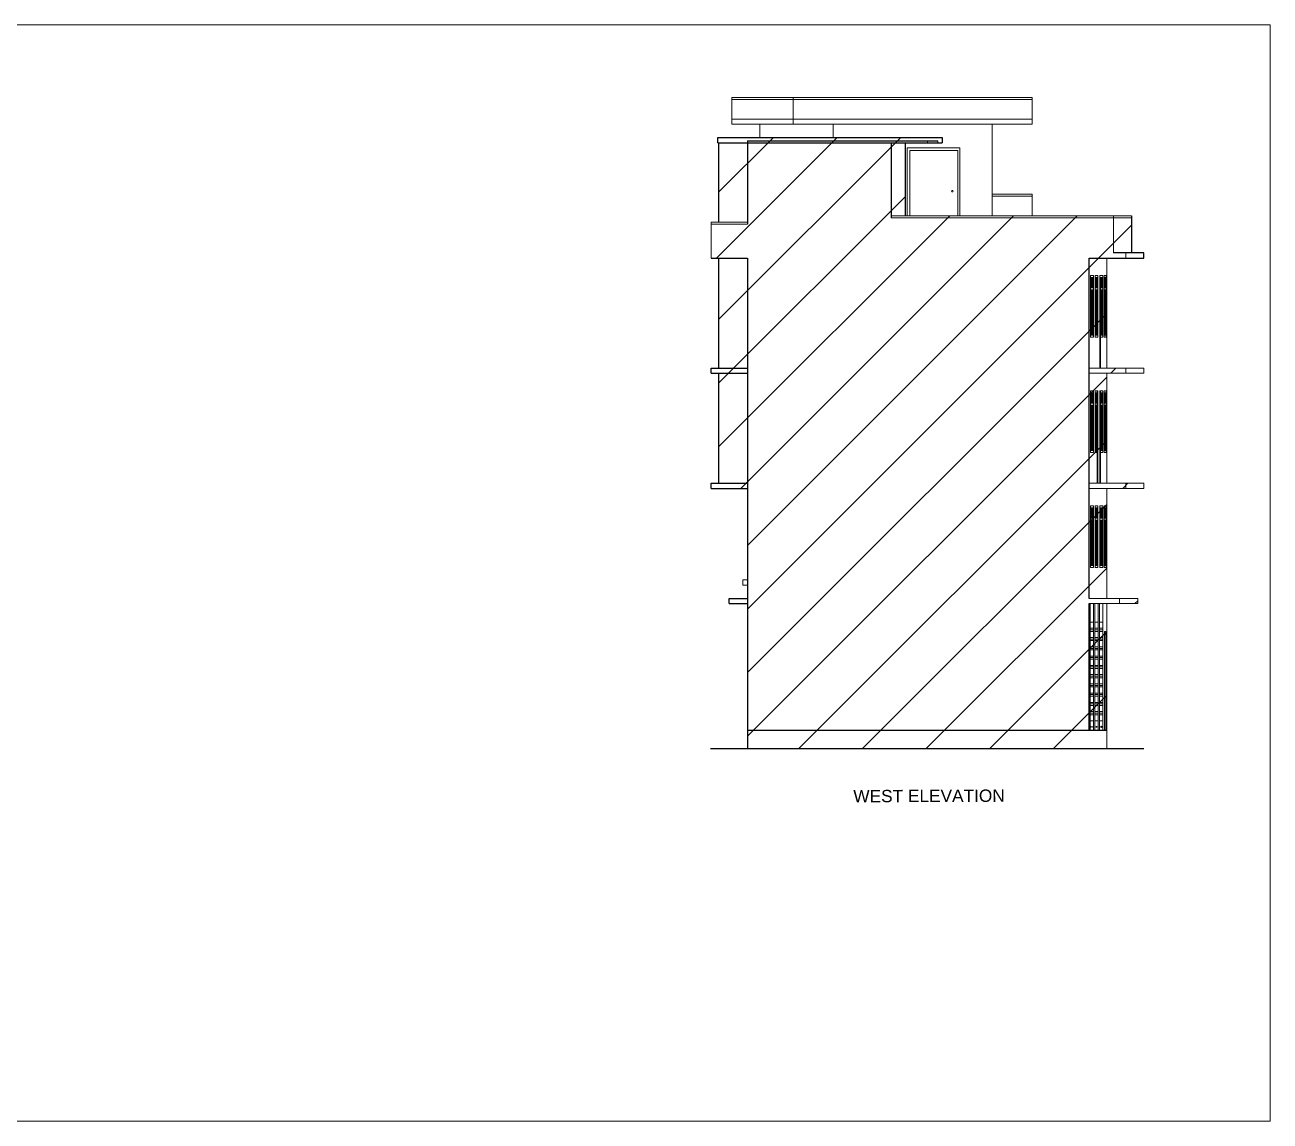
# Model space of a CAD drawing. Header units: inches. Extents: x 4069 to 291496, y -47643 to 12535.
# Drawn here: x 136233 to 137443, y -24547 to -23482 of the extents above; entities that cross this region are included whole.
import ezdxf

# ---------------------------------------------------------------- set-up
doc = ezdxf.new("R2010")
doc.units = ezdxf.units.IN
doc.header["$LTSCALE"] = 5
doc.header["$MEASUREMENT"] = 0
for name, color, linetype, lineweight in [('A-WALL', 7, 'Continuous', 9), ('DOOR', 62, 'Continuous', 0), ('Railing', 43, 'Continuous', 18), ('win', 5, 'Continuous', 18)]:
    doc.layers.add(name, color=color, linetype=linetype, lineweight=lineweight)
doc.layers.add('column', color=4, linetype='Continuous')
doc.layers.add('WALL', color=7, linetype='Continuous')
doc.styles.add('DIMTEXT', font='arial.ttf', dxfattribs={"height": 8})

msp = doc.modelspace()

# ---------------------------------------------------------------- hatches: boundary and pattern name
at = {"layer": 'WALL', "linetype": 'ByBlock', "ltscale": 5, "true_color": 0xf8991e}
h = msp.add_hatch(dxfattribs=at)
h.set_pattern_fill('ANSI31', color=30, scale=350)
h.set_pattern_definition([(45, (128845.546, -20012.41), (-30.93592, 30.93592), [])])
h.paths.add_polyline_path([(136935.2316, -24185.376), (136935.2316, -24044.376), (136917.54461, -24044.376), (136917.54461, -24039.376), (136935.2316, -24039.376), (136935.2316, -23932.376), (136899.85762, -23932.376), (136899.85762, -23927.376), (136935.2316, -23927.376), (136907.54342, -23927.376), (136907.54342, -23820.376), (136899.85762, -23820.376), (136899.85762, -23815.376), (136907.54342, -23815.376), (136907.54342, -23708.376), (136899.85762, -23708.376), (136899.85762, -23673.376), (136907.54342, -23673.376), (136907.54342, -23596.376), (136906.51641, -23596.376), (136906.51641, -23591.376), (137088.50415, -23591.376), (137124.49472, -23591.376), (137124.49472, -23596.376), (137088.50415, -23596.376), (137088.50415, -23667.376), (137308.44655, -23667.376), (137308.44655, -23703.376), (137320.44341, -23703.376), (137320.44341, -23708.376), (137284.45283, -23708.376), (137284.45283, -23815.376), (137320.44341, -23815.376), (137320.44341, -23820.376), (137284.45283, -23820.376), (137284.45283, -23927.376), (137320.44341, -23927.376), (137320.44341, -23932.376), (137284.45283, -23932.376), (137284.45283, -24039.376), (137314.44498, -24039.376), (137314.44498, -24044.376), (137284.45283, -24044.376), (137284.45283, -24185.376)])

# ---------------------------------------------------------------- linework, layer by layer
at = {"layer": 'A-WALL', "ltscale": 5}
for p, q in [((136920.15586, -23578.376), (136920.15586, -23552.376)), ((136979.57871, -23552.376), (136979.57871, -23578.376)), ((137211.86104, -23552.376), (137211.86104, -23578.376)), ((136920.15586, -23573.376), (137211.86104, -23573.376)), ((137211.86104, -23578.376), (136920.15586, -23578.376)), ((136947.19531, -23591.376), (136947.19531, -23578.376)), ((137018.57871, -23591.376), (137018.57871, -23578.376)), ((137172.86104, -23667.376), (137172.86104, -23578.376)), ((137110.13628, -23596.376), (137110.13628, -23594.376)), ((137120.207, -23594.376), (137120.207, -23596.376)), ((137211.86104, -23646.376), (137211.86104, -23667.376)), ((136899.85762, -23673.376), (136899.85762, -23703.376)), ((137290.93662, -23703.376), (137290.93662, -23667.376)), ((136899.85762, -23708.376), (136899.85762, -23703.376)), ((137284.45283, -23815.376), (137284.45283, -23708.376)), ((137302.72795, -23708.376), (137302.72795, -23703.376)), ((137267.35397, -23815.376), (137320.44341, -23815.376)), ((137320.44341, -23820.376), (137267.35397, -23820.376)), ((137284.45283, -23927.376), (137284.45283, -23820.376)), ((137302.72795, -23820.376), (137302.72795, -23815.376)), ((137320.44341, -23815.376), (137320.44341, -23820.376)), ((137320.44341, -23927.376), (137267.35397, -23927.376)), ((137267.35397, -23932.376), (137320.44341, -23932.376)), ((137284.45283, -24039.376), (137284.45283, -23932.376)), ((137302.72795, -23932.376), (137302.72795, -23927.376)), ((137320.44341, -23932.376), (137320.44341, -23927.376)), ((136930.83458, -24026.376), (136930.83458, -24021.376)), ((136930.83458, -24021.376), (136935.2316, -24021.376)), ((136935.2316, -24026.376), (136930.83458, -24026.376)), ((137314.44498, -24039.376), (137267.35397, -24039.376)), ((137296.83228, -24039.376), (137296.83228, -24044.376)), ((137314.44498, -24044.376), (137314.44498, -24039.376)), ((137267.35397, -24044.376), (137314.44498, -24044.376)), ((137284.45283, -24185.376), (137284.45283, -24044.376))]:
    msp.add_line(p, q, dxfattribs=at)
at = {"layer": 'A-WALL', "color": 1, "ltscale": 5}
for p, q in [((137268.24916, -24062.376), (137268.24916, -24044.376)), ((137271.5019, -24062.376), (137271.5019, -24044.376)), ((137272.78498, -24062.376), (137272.78498, -24044.376)), ((137275.97804, -24062.376), (137275.97804, -24044.376)), ((137277.32081, -24062.376), (137277.32081, -24044.376)), ((137280.57355, -24062.376), (137280.57355, -24044.376)), ((137268.24916, -24062.376), (137271.5019, -24062.376)), ((137268.33872, -24062.376), (137268.33872, -24167.376)), ((137271.41234, -24062.376), (137271.41234, -24167.376)), ((137272.78498, -24062.376), (137275.97804, -24062.376)), ((137272.87454, -24062.376), (137272.87454, -24167.376)), ((137275.88848, -24062.376), (137275.88848, -24167.376)), ((137277.32081, -24062.376), (137280.57355, -24062.376)), ((137277.41037, -24062.376), (137277.41037, -24167.376)), ((137280.48399, -24062.376), (137280.48399, -24167.376)), ((137268.33872, -24068.376), (137271.41234, -24068.376)), ((137268.33872, -24069.876), (137271.41234, -24069.876)), ((137268.33872, -24071.376), (137271.41234, -24071.376)), ((137268.33872, -24077.376), (137271.41234, -24077.376)), ((137272.87454, -24068.376), (137275.88848, -24068.376)), ((137272.87454, -24069.876), (137275.88848, -24069.876)), ((137272.87454, -24071.376), (137275.88848, -24071.376)), ((137272.87454, -24077.376), (137275.88848, -24077.376)), ((137277.41037, -24068.376), (137280.48399, -24068.376)), ((137277.41037, -24069.876), (137280.48399, -24069.876)), ((137277.41037, -24071.376), (137280.48399, -24071.376)), ((137277.41037, -24077.376), (137280.48399, -24077.376)), ((137268.33872, -24078.876), (137271.41234, -24078.876)), ((137268.33872, -24080.376), (137271.41234, -24080.376)), ((137268.33872, -24086.376), (137271.41234, -24086.376)), ((137268.33872, -24087.876), (137271.41234, -24087.876)), ((137268.33872, -24089.376), (137271.41234, -24089.376)), ((137272.87454, -24078.876), (137275.88848, -24078.876)), ((137272.87454, -24080.376), (137275.88848, -24080.376)), ((137272.87454, -24086.376), (137275.88848, -24086.376)), ((137272.87454, -24087.876), (137275.88848, -24087.876)), ((137272.87454, -24089.376), (137275.88848, -24089.376)), ((137277.41037, -24078.876), (137280.48399, -24078.876)), ((137277.41037, -24080.376), (137280.48399, -24080.376)), ((137277.41037, -24086.376), (137280.48399, -24086.376)), ((137277.41037, -24087.876), (137280.48399, -24087.876)), ((137277.41037, -24089.376), (137280.48399, -24089.376)), ((137268.33872, -24095.376), (137271.41234, -24095.376)), ((137268.33872, -24096.876), (137271.41234, -24096.876)), ((137268.33872, -24098.376), (137271.41234, -24098.376)), ((137272.87454, -24095.376), (137275.88848, -24095.376)), ((137272.87454, -24096.876), (137275.88848, -24096.876)), ((137272.87454, -24098.376), (137275.88848, -24098.376)), ((137277.41037, -24095.376), (137280.48399, -24095.376)), ((137277.41037, -24096.876), (137280.48399, -24096.876)), ((137277.41037, -24098.376), (137280.48399, -24098.376)), ((137268.33872, -24104.376), (137271.41234, -24104.376)), ((137268.33872, -24105.876), (137271.41234, -24105.876)), ((137268.33872, -24107.376), (137271.41234, -24107.376)), ((137268.33872, -24113.376), (137271.41234, -24113.376)), ((137272.87454, -24104.376), (137275.88848, -24104.376)), ((137272.87454, -24105.876), (137275.88848, -24105.876)), ((137272.87454, -24107.376), (137275.88848, -24107.376)), ((137272.87454, -24113.376), (137275.88848, -24113.376)), ((137277.41037, -24104.376), (137280.48399, -24104.376)), ((137277.41037, -24105.876), (137280.48399, -24105.876)), ((137277.41037, -24107.376), (137280.48399, -24107.376)), ((137277.41037, -24113.376), (137280.48399, -24113.376)), ((137268.33872, -24114.876), (137271.41234, -24114.876)), ((137268.33872, -24116.376), (137271.41234, -24116.376)), ((137268.33872, -24122.376), (137271.41234, -24122.376)), ((137268.33872, -24123.876), (137271.41234, -24123.876)), ((137268.33872, -24125.376), (137271.41234, -24125.376)), ((137272.87454, -24114.876), (137275.88848, -24114.876)), ((137272.87454, -24116.376), (137275.88848, -24116.376)), ((137272.87454, -24122.376), (137275.88848, -24122.376)), ((137272.87454, -24123.876), (137275.88848, -24123.876)), ((137272.87454, -24125.376), (137275.88848, -24125.376)), ((137277.41037, -24114.876), (137280.48399, -24114.876)), ((137277.41037, -24116.376), (137280.48399, -24116.376)), ((137277.41037, -24122.376), (137280.48399, -24122.376)), ((137277.41037, -24123.876), (137280.48399, -24123.876)), ((137277.41037, -24125.376), (137280.48399, -24125.376)), ((137268.33872, -24131.376), (137271.41234, -24131.376)), ((137268.33872, -24132.876), (137271.41234, -24132.876)), ((137268.33872, -24134.376), (137271.41234, -24134.376)), ((137272.87454, -24131.376), (137275.88848, -24131.376)), ((137272.87454, -24132.876), (137275.88848, -24132.876)), ((137272.87454, -24134.376), (137275.88848, -24134.376)), ((137277.41037, -24131.376), (137280.48399, -24131.376)), ((137277.41037, -24132.876), (137280.48399, -24132.876)), ((137277.41037, -24134.376), (137280.48399, -24134.376)), ((137268.33872, -24140.376), (137271.41234, -24140.376)), ((137268.33872, -24141.876), (137271.41234, -24141.876)), ((137268.33872, -24143.376), (137271.41234, -24143.376)), ((137268.33872, -24149.376), (137271.41234, -24149.376)), ((137272.87454, -24140.376), (137275.88848, -24140.376)), ((137272.87454, -24141.876), (137275.88848, -24141.876)), ((137272.87454, -24143.376), (137275.88848, -24143.376)), ((137272.87454, -24149.376), (137275.88848, -24149.376)), ((137277.41037, -24140.376), (137280.48399, -24140.376)), ((137277.41037, -24141.876), (137280.48399, -24141.876)), ((137277.41037, -24143.376), (137280.48399, -24143.376)), ((137277.41037, -24149.376), (137280.48399, -24149.376)), ((137268.33872, -24150.876), (137271.41234, -24150.876)), ((137268.33872, -24152.376), (137271.41234, -24152.376)), ((137268.33872, -24158.376), (137271.41234, -24158.376)), ((137272.87454, -24150.876), (137275.88848, -24150.876)), ((137272.87454, -24152.376), (137275.88848, -24152.376)), ((137272.87454, -24158.376), (137275.88848, -24158.376)), ((137277.41037, -24150.876), (137280.48399, -24150.876)), ((137277.41037, -24152.376), (137280.48399, -24152.376)), ((137277.41037, -24158.376), (137280.48399, -24158.376))]:
    msp.add_line(p, q, dxfattribs=at)
at = {"layer": 'A-WALL', "ltscale": 5}
msp.add_lwpolyline([(131627.1187, -23481.74619), (137443.05024, -23481.74619), (137443.05024, -24547.45177), (131627.1187, -24547.45177)], close=True, dxfattribs=at)
at = {"layer": 'A-WALL', "color": 1, "ltscale": 5}
for points in [[(137268.39602, -24163.45142), (137268.61953, -24163.45142), (137268.61953, -24164.78349), (137268.39602, -24164.78349)], [(137269.76445, -24163.45142), (137269.98797, -24163.45142), (137269.98797, -24164.78349), (137269.76445, -24164.78349)], [(137271.35504, -24163.45142), (137271.13152, -24163.45142), (137271.13152, -24164.78349), (137271.35504, -24164.78349)], [(137272.93184, -24163.45142), (137273.15536, -24163.45142), (137273.15536, -24164.78349), (137272.93184, -24164.78349)], [(137274.26975, -24163.45142), (137274.49327, -24163.45142), (137274.49327, -24164.78349), (137274.26975, -24164.78349)], [(137275.83118, -24163.45142), (137275.60767, -24163.45142), (137275.60767, -24164.78349), (137275.83118, -24164.78349)], [(137277.46767, -24163.45142), (137277.69118, -24163.45142), (137277.69118, -24164.78349), (137277.46767, -24164.78349)], [(137278.86526, -24163.45142), (137279.08878, -24163.45142), (137279.08878, -24164.78349), (137278.86526, -24164.78349)], [(137280.42669, -24163.45142), (137280.20317, -24163.45142), (137280.20317, -24164.78349), (137280.42669, -24164.78349)]]:
    msp.add_lwpolyline(points, close=True, dxfattribs=at)
at = {"layer": 'A-WALL', "ltscale": 5}
msp.add_circle((137134.34075, -23643.376), 0.7664, dxfattribs=at)
at = {"layer": 'DOOR', "lineweight": 13}
for p, q in [((137090.49027, -23601.376), (137090.49027, -23667.376)), ((137090.49027, -23601.376), (137141.49027, -23601.376)), ((137090.49027, -23667.376), (137090.49027, -23602.376)), ((137092.99027, -23603.876), (137092.99027, -23667.376)), ((137092.99027, -23603.876), (137139.49027, -23603.876)), ((137139.49027, -23667.376), (137139.49027, -23603.876)), ((137141.49027, -23667.376), (137141.49027, -23601.376))]:
    msp.add_line(p, q, dxfattribs=at)
at = {"layer": 'DOOR'}
msp.add_lwpolyline([(137282.09544, -24074.376), (137282.09622, -24167.376), (137282.00666, -24167.376), (137282.00588, -24071.376), (137283.55761, -24071.376), (137283.55839, -24167.376), (137283.46883, -24167.376), (137283.46804, -24074.376)], close=True, dxfattribs=at)
at = {"layer": 'Railing', "color": 30}
for p, q in [((136920.15586, -23552.376), (137211.86104, -23552.376)), ((136920.15586, -23554.376), (137211.86104, -23554.376)), ((137172.86104, -23646.376), (137211.86104, -23646.376)), ((137172.86104, -23648.376), (137211.86104, -23648.376)), ((136899.85762, -23673.376), (136935.2316, -23673.376)), ((136899.85762, -23675.376), (136935.2316, -23675.376)), ((137074.7623, -23667.376), (137308.44655, -23667.376)), ((137074.7623, -23669.376), (137308.44655, -23669.376))]:
    msp.add_line(p, q, dxfattribs=at)
at = {"layer": 'WALL', "color": 2, "linetype": 'ByBlock', "ltscale": 5}
for p, q in [((136906.51641, -23591.376), (137124.49472, -23591.376)), ((136906.51641, -23596.376), (136906.51641, -23591.376)), ((137124.49472, -23591.376), (137124.49472, -23596.376)), ((136906.51641, -23596.376), (137124.49472, -23596.376)), ((136907.54342, -23673.376), (136907.54342, -23596.376)), ((136935.2316, -23594.376), (136935.2316, -23675.376)), ((136935.2316, -23594.376), (137120.207, -23594.376)), ((136935.2316, -23596.376), (136935.2316, -23675.376)), ((137074.7623, -23596.376), (137074.7623, -23669.376)), ((137074.7623, -23596.376), (137074.7623, -23669.376)), ((137088.50415, -23596.376), (137088.50415, -23667.376)), ((137308.44655, -23667.376), (137308.44655, -23703.376)), ((136899.85762, -23708.376), (136935.2316, -23708.376)), ((136907.54342, -23815.376), (136907.54342, -23708.376)), ((136935.2316, -23708.376), (136935.2316, -23932.376)), ((137267.35397, -23708.376), (137320.44341, -23708.376)), ((137267.35397, -24039.376), (137267.35397, -23708.376)), ((137302.72795, -23703.376), (137290.93662, -23703.376)), ((137320.44341, -23703.376), (137302.72795, -23703.376)), ((137320.44341, -23708.376), (137320.44341, -23703.376)), ((136899.85762, -23815.376), (136935.2316, -23815.376)), ((136899.85762, -23820.376), (136899.85762, -23815.376)), ((136899.85762, -23820.376), (136935.2316, -23820.376)), ((136907.54342, -23927.376), (136907.54342, -23820.376)), ((136899.85762, -23927.376), (136935.2316, -23927.376)), ((136899.85762, -23932.376), (136899.85762, -23927.376)), ((136899.85762, -23932.376), (136935.2316, -23932.376)), ((136935.2316, -23932.376), (136935.2316, -24185.376)), ((136917.54461, -24039.376), (136935.2316, -24039.376)), ((136917.54461, -24044.376), (136917.54461, -24039.376)), ((136917.54461, -24044.376), (136935.2316, -24044.376)), ((137267.35397, -24167.376), (137267.35397, -24044.376)), ((136935.2316, -24167.376), (137284.45283, -24167.376)), ((136899.2316, -24185.376), (137320.45283, -24185.376))]:
    msp.add_line(p, q, dxfattribs=at)
at = {"layer": 'win'}
for p, q in [((137268.44316, -23725.376), (137271.30789, -23725.376)), ((137268.44316, -23785.376), (137268.44316, -23725.376)), ((137271.30789, -23785.376), (137271.30789, -23725.376)), ((137272.94915, -23725.376), (137275.81388, -23725.376)), ((137272.94915, -23785.376), (137272.94915, -23725.376)), ((137275.81388, -23785.376), (137275.81388, -23725.376)), ((137277.51481, -23725.376), (137280.37954, -23725.376)), ((137277.51481, -23815.376), (137277.51481, -23725.376)), ((137280.37954, -23785.37521), (137280.37954, -23725.376)), ((137281.70678, -23725.376), (137283.85602, -23725.376)), ((137281.70678, -23785.37657), (137281.70678, -23725.376)), ((137283.85602, -23785.37657), (137283.85602, -23725.376)), ((137268.50287, -23727.376), (137269.38855, -23727.376)), ((137268.50287, -23737.376), (137268.50287, -23727.376)), ((137268.50287, -23737.376), (137269.38855, -23737.376)), ((137269.38855, -23727.376), (137269.38855, -23737.376)), ((137269.44826, -23727.376), (137270.3028, -23727.376)), ((137269.44826, -23727.376), (137269.44826, -23737.376)), ((137269.44826, -23737.376), (137270.3028, -23737.376)), ((137270.3028, -23727.376), (137270.3028, -23737.376)), ((137270.36251, -23727.376), (137271.24819, -23727.376)), ((137270.36251, -23727.376), (137270.36251, -23737.376)), ((137270.36251, -23737.376), (137271.24819, -23737.376)), ((137271.24819, -23737.376), (137271.24819, -23727.376)), ((137273.00886, -23727.376), (137273.89453, -23727.376)), ((137273.00886, -23737.376), (137273.00886, -23727.376)), ((137273.00886, -23737.376), (137273.89453, -23737.376)), ((137273.89453, -23727.376), (137273.89453, -23737.376)), ((137273.95424, -23727.376), (137274.80879, -23727.376)), ((137273.95424, -23727.376), (137273.95424, -23737.376)), ((137273.95424, -23737.376), (137274.80879, -23737.376)), ((137274.80879, -23727.376), (137274.80879, -23737.376)), ((137274.86849, -23727.376), (137275.75417, -23727.376)), ((137274.86849, -23727.376), (137274.86849, -23737.376)), ((137274.86849, -23737.376), (137275.75417, -23737.376)), ((137275.75417, -23737.376), (137275.75417, -23727.376)), ((137277.57449, -23727.37598), (137278.35036, -23727.37598)), ((137277.57449, -23737.37584), (137277.57449, -23727.37598)), ((137278.35036, -23737.37584), (137277.57449, -23737.37584)), ((137278.35036, -23727.37598), (137278.35036, -23737.37584)), ((137278.41004, -23727.37598), (137278.41004, -23737.37584)), ((137278.41004, -23727.37598), (137278.41004, -23815.376)), ((137278.46972, -23727.37598), (137279.3749, -23727.37598)), ((137278.46972, -23727.37598), (137278.46972, -23737.37584)), ((137278.46972, -23737.37584), (137279.3749, -23737.37584)), ((137279.3749, -23727.37598), (137279.3749, -23737.37584)), ((137279.43458, -23727.37598), (137280.31986, -23727.37598)), ((137279.43458, -23727.37598), (137279.43458, -23737.37584)), ((137279.43458, -23737.37584), (137280.31986, -23737.37584)), ((137280.31986, -23737.37584), (137280.31986, -23727.37598)), ((137281.76651, -23727.37602), (137282.75106, -23727.37602)), ((137281.76651, -23737.37612), (137281.76651, -23727.37602)), ((137281.76651, -23737.37612), (137282.75106, -23737.37612)), ((137282.75106, -23737.37612), (137282.75106, -23727.37602)), ((137282.81078, -23727.37602), (137283.79629, -23727.37602)), ((137282.81078, -23737.37612), (137282.81078, -23727.37602)), ((137282.81078, -23737.37612), (137283.79629, -23737.37612)), ((137283.79629, -23737.37612), (137283.79629, -23727.37602)), ((137268.50287, -23739.376), (137269.02234, -23739.376)), ((137268.50287, -23783.376), (137268.50287, -23739.376)), ((137269.02234, -23739.376), (137269.02234, -23783.376)), ((137269.08204, -23739.376), (137269.57165, -23739.376)), ((137269.08204, -23739.376), (137269.08204, -23783.376)), ((137269.57165, -23739.376), (137269.57165, -23783.376)), ((137269.63136, -23739.376), (137270.1197, -23739.376)), ((137269.63136, -23739.376), (137269.63136, -23783.376)), ((137270.1197, -23739.376), (137270.1197, -23783.376)), ((137270.1794, -23739.376), (137270.66901, -23739.376)), ((137270.1794, -23739.376), (137270.1794, -23783.376)), ((137270.66901, -23739.376), (137270.66901, -23783.376)), ((137270.72872, -23739.376), (137271.24819, -23739.376)), ((137270.72872, -23739.376), (137270.72872, -23783.376)), ((137271.24819, -23783.376), (137271.24819, -23739.376)), ((137273.00886, -23739.376), (137273.52832, -23739.376)), ((137273.00886, -23783.376), (137273.00886, -23739.376)), ((137273.52832, -23739.376), (137273.52832, -23783.376)), ((137273.58803, -23739.376), (137274.07764, -23739.376)), ((137273.58803, -23739.376), (137273.58803, -23783.376)), ((137274.07764, -23739.376), (137274.07764, -23783.376)), ((137274.13735, -23739.376), (137274.62568, -23739.376)), ((137274.13735, -23739.376), (137274.13735, -23783.376)), ((137274.62568, -23739.376), (137274.62568, -23783.376)), ((137274.68539, -23739.376), (137275.175, -23739.376)), ((137274.68539, -23739.376), (137274.68539, -23783.376)), ((137275.175, -23739.376), (137275.175, -23783.376)), ((137275.23471, -23739.376), (137275.75417, -23739.376)), ((137275.23471, -23739.376), (137275.23471, -23783.376)), ((137275.75417, -23783.376), (137275.75417, -23739.376)), ((137277.57449, -23815.376), (137277.57449, -23739.37582)), ((137278.35036, -23739.37582), (137277.57449, -23739.37582)), ((137278.35036, -23739.37582), (137278.35036, -23815.376)), ((137278.41004, -23739.37582), (137279.01681, -23739.37582)), ((137279.01681, -23739.37582), (137279.01681, -23783.37523)), ((137279.07649, -23739.37582), (137279.65341, -23739.37582)), ((137279.07649, -23739.37582), (137279.07649, -23783.37523)), ((137279.65341, -23739.37582), (137279.65341, -23783.37523)), ((137279.7131, -23739.37582), (137280.31986, -23739.37582)), ((137279.7131, -23739.37582), (137279.7131, -23783.37523)), ((137280.31986, -23783.37523), (137280.31986, -23739.37582)), ((137281.76651, -23739.37614), (137282.27419, -23739.37614)), ((137281.76651, -23783.37655), (137281.76651, -23739.37614)), ((137282.27419, -23739.37614), (137282.27419, -23783.37655)), ((137282.33392, -23739.37614), (137283.22888, -23739.37614)), ((137282.33392, -23739.37614), (137282.33392, -23783.37655)), ((137283.22888, -23739.37614), (137283.22888, -23783.37655)), ((137283.2886, -23739.37614), (137283.79629, -23739.37614)), ((137283.2886, -23739.37614), (137283.2886, -23783.37655)), ((137283.79629, -23783.37655), (137283.79629, -23739.37614)), ((137268.44316, -23785.376), (137271.30789, -23785.376)), ((137268.50287, -23783.376), (137269.02234, -23783.376)), ((137269.08204, -23783.376), (137269.57165, -23783.376)), ((137269.63136, -23783.376), (137270.1197, -23783.376)), ((137270.1794, -23783.376), (137270.66901, -23783.376)), ((137270.72872, -23783.376), (137271.24819, -23783.376)), ((137272.94915, -23785.376), (137275.81388, -23785.376)), ((137273.00886, -23783.376), (137273.52832, -23783.376)), ((137273.58803, -23783.376), (137274.07764, -23783.376)), ((137274.13735, -23783.376), (137274.62568, -23783.376)), ((137274.68539, -23783.376), (137275.175, -23783.376)), ((137275.23471, -23783.376), (137275.75417, -23783.376)), ((137278.41004, -23783.37523), (137279.01681, -23783.37523)), ((137278.41004, -23785.37521), (137280.37954, -23785.37521)), ((137279.07649, -23783.37523), (137279.65341, -23783.37523)), ((137279.7131, -23783.37523), (137280.31986, -23783.37523)), ((137281.70678, -23785.37657), (137283.85602, -23785.37657)), ((137281.76651, -23783.37655), (137282.27419, -23783.37655)), ((137282.33392, -23783.37655), (137283.22888, -23783.37655)), ((137283.2886, -23783.37655), (137283.79629, -23783.37655)), ((137268.44316, -23837.376), (137271.30789, -23837.376)), ((137268.44316, -23897.376), (137268.44316, -23837.376)), ((137268.50287, -23839.376), (137269.38855, -23839.376)), ((137268.50287, -23849.376), (137268.50287, -23839.376)), ((137269.38855, -23839.376), (137269.38855, -23849.376)), ((137269.44826, -23839.376), (137270.3028, -23839.376)), ((137269.44826, -23839.376), (137269.44826, -23849.376)), ((137270.3028, -23839.376), (137270.3028, -23849.376)), ((137270.36251, -23839.376), (137271.24819, -23839.376)), ((137270.36251, -23839.376), (137270.36251, -23849.376)), ((137271.24819, -23849.376), (137271.24819, -23839.376)), ((137271.30789, -23897.376), (137271.30789, -23837.376)), ((137275.81388, -23837.376), (137272.94915, -23837.376)), ((137272.94915, -23897.37521), (137272.94915, -23837.376)), ((137273.89411, -23839.37598), (137273.00883, -23839.37598)), ((137273.00883, -23849.37584), (137273.00883, -23839.37598)), ((137273.89411, -23839.37598), (137273.89411, -23849.37584)), ((137274.85897, -23839.37598), (137273.95379, -23839.37598)), ((137273.95379, -23839.37598), (137273.95379, -23849.37584)), ((137274.85897, -23839.37598), (137274.85897, -23849.37584)), ((137274.91865, -23837.376), (137274.91865, -23927.376)), ((137274.91865, -23839.37598), (137274.91865, -23849.37584)), ((137275.7542, -23839.37598), (137274.97833, -23839.37598)), ((137274.97833, -23839.37598), (137274.97833, -23849.37584)), ((137275.7542, -23849.37584), (137275.7542, -23839.37598)), ((137275.81388, -23927.376), (137275.81388, -23837.376)), ((137277.51481, -23837.376), (137280.37954, -23837.376)), ((137277.51481, -23927.376), (137277.51481, -23837.376)), ((137277.57449, -23839.37598), (137278.35036, -23839.37598)), ((137277.57449, -23849.37584), (137277.57449, -23839.37598)), ((137278.35036, -23839.37598), (137278.35036, -23849.37584)), ((137278.41004, -23837.376), (137278.41004, -23927.376)), ((137278.41004, -23839.37598), (137278.41004, -23849.37584)), ((137278.46972, -23839.37598), (137279.3749, -23839.37598)), ((137278.46972, -23839.37598), (137278.46972, -23849.37584)), ((137279.3749, -23839.37598), (137279.3749, -23849.37584)), ((137279.43458, -23839.37598), (137280.31986, -23839.37598)), ((137279.43458, -23839.37598), (137279.43458, -23849.37584)), ((137280.31986, -23849.37584), (137280.31986, -23839.37598)), ((137280.37954, -23897.37521), (137280.37954, -23837.376)), ((137281.70678, -23837.376), (137283.85533, -23837.376)), ((137281.70678, -23897.376), (137281.70678, -23837.376)), ((137281.76649, -23839.376), (137282.75072, -23839.376)), ((137281.76649, -23849.376), (137281.76649, -23839.376)), ((137282.75072, -23849.376), (137282.75072, -23839.376)), ((137282.81043, -23839.376), (137283.79562, -23839.376)), ((137282.81043, -23849.376), (137282.81043, -23839.376)), ((137283.79562, -23849.376), (137283.79562, -23839.376)), ((137283.85533, -23897.376), (137283.85533, -23837.376)), ((137268.50287, -23849.376), (137269.38855, -23849.376)), ((137268.50287, -23851.376), (137269.02234, -23851.376)), ((137268.50287, -23895.376), (137268.50287, -23851.376)), ((137269.02234, -23851.376), (137269.02234, -23895.376)), ((137269.08204, -23851.376), (137269.57165, -23851.376)), ((137269.08204, -23851.376), (137269.08204, -23895.376)), ((137269.44826, -23849.376), (137270.3028, -23849.376)), ((137269.57165, -23851.376), (137269.57165, -23895.376)), ((137269.63136, -23851.376), (137270.1197, -23851.376)), ((137269.63136, -23851.376), (137269.63136, -23895.376)), ((137270.1197, -23851.376), (137270.1197, -23895.376)), ((137270.1794, -23851.376), (137270.66901, -23851.376)), ((137270.1794, -23851.376), (137270.1794, -23895.376)), ((137270.36251, -23849.376), (137271.24819, -23849.376)), ((137270.66901, -23851.376), (137270.66901, -23895.376)), ((137270.72872, -23851.376), (137271.24819, -23851.376)), ((137270.72872, -23851.376), (137270.72872, -23895.376)), ((137271.24819, -23895.376), (137271.24819, -23851.376)), ((137273.89411, -23849.37584), (137273.00883, -23849.37584)), ((137273.61559, -23851.37582), (137273.00883, -23851.37582)), ((137273.00883, -23895.37523), (137273.00883, -23851.37582)), ((137273.61559, -23851.37582), (137273.61559, -23895.37523)), ((137274.2522, -23851.37582), (137273.67528, -23851.37582)), ((137273.67528, -23851.37582), (137273.67528, -23895.37523)), ((137274.85897, -23849.37584), (137273.95379, -23849.37584)), ((137274.2522, -23851.37582), (137274.2522, -23895.37523)), ((137274.91865, -23851.37582), (137274.31188, -23851.37582)), ((137274.31188, -23851.37582), (137274.31188, -23895.37523)), ((137274.97833, -23849.37584), (137275.7542, -23849.37584)), ((137274.97833, -23851.37582), (137274.97833, -23927.376)), ((137274.97833, -23851.37582), (137275.7542, -23851.37582)), ((137275.7542, -23927.376), (137275.7542, -23851.37582)), ((137278.35036, -23849.37584), (137277.57449, -23849.37584)), ((137277.57449, -23927.376), (137277.57449, -23851.37582)), ((137278.35036, -23851.37582), (137277.57449, -23851.37582)), ((137278.35036, -23851.37582), (137278.35036, -23927.376)), ((137278.41004, -23851.37582), (137279.01681, -23851.37582)), ((137278.46972, -23849.37584), (137279.3749, -23849.37584)), ((137279.01681, -23851.37582), (137279.01681, -23895.37523)), ((137279.07649, -23851.37582), (137279.65341, -23851.37582)), ((137279.07649, -23851.37582), (137279.07649, -23895.37523)), ((137279.43458, -23849.37584), (137280.31986, -23849.37584)), ((137279.65341, -23851.37582), (137279.65341, -23895.37523)), ((137279.7131, -23851.37582), (137280.31986, -23851.37582)), ((137279.7131, -23851.37582), (137279.7131, -23895.37523)), ((137280.31986, -23895.37523), (137280.31986, -23851.37582)), ((137281.76649, -23849.376), (137282.75072, -23849.376)), ((137281.76649, -23851.376), (137282.27401, -23851.376)), ((137281.76649, -23895.376), (137281.76649, -23851.376)), ((137282.27401, -23851.376), (137282.27401, -23895.376)), ((137282.33372, -23851.376), (137283.22839, -23851.376)), ((137282.33372, -23851.376), (137282.33372, -23895.376)), ((137282.81043, -23849.376), (137283.79562, -23849.376)), ((137283.22839, -23851.376), (137283.22839, -23895.376)), ((137283.2881, -23851.376), (137283.79562, -23851.376)), ((137283.2881, -23851.376), (137283.2881, -23895.376)), ((137283.79562, -23895.376), (137283.79562, -23851.376)), ((137268.50287, -23895.376), (137269.02234, -23895.376)), ((137269.08204, -23895.376), (137269.57165, -23895.376)), ((137269.63136, -23895.376), (137270.1197, -23895.376)), ((137270.1794, -23895.376), (137270.66901, -23895.376)), ((137270.72872, -23895.376), (137271.24819, -23895.376)), ((137273.61559, -23895.37523), (137273.00883, -23895.37523)), ((137274.2522, -23895.37523), (137273.67528, -23895.37523)), ((137274.91865, -23895.37523), (137274.31188, -23895.37523)), ((137278.41004, -23895.37523), (137279.01681, -23895.37523)), ((137279.07649, -23895.37523), (137279.65341, -23895.37523)), ((137279.7131, -23895.37523), (137280.31986, -23895.37523)), ((137281.76649, -23895.376), (137282.27401, -23895.376)), ((137282.33372, -23895.376), (137283.22839, -23895.376)), ((137283.2881, -23895.376), (137283.79562, -23895.376)), ((137268.44316, -23897.376), (137271.30789, -23897.376)), ((137274.91865, -23897.37521), (137272.94915, -23897.37521)), ((137278.41004, -23897.37521), (137280.37954, -23897.37521)), ((137281.70678, -23897.376), (137283.85533, -23897.376)), ((137268.44316, -23949.376), (137271.30789, -23949.376)), ((137268.44316, -24009.376), (137268.44316, -23949.376)), ((137268.50287, -23951.376), (137269.38855, -23951.376)), ((137268.50287, -23961.376), (137268.50287, -23951.376)), ((137269.38855, -23951.376), (137269.38855, -23961.376)), ((137269.44826, -23951.376), (137270.3028, -23951.376)), ((137269.44826, -23951.376), (137269.44826, -23961.376)), ((137270.3028, -23951.376), (137270.3028, -23961.376)), ((137270.36251, -23951.376), (137271.24819, -23951.376)), ((137270.36251, -23951.376), (137270.36251, -23961.376)), ((137271.24819, -23961.376), (137271.24819, -23951.376)), ((137271.30789, -24009.376), (137271.30789, -23949.376)), ((137272.94915, -23949.376), (137275.81388, -23949.376)), ((137272.94915, -24009.376), (137272.94915, -23949.376)), ((137273.00886, -23951.376), (137273.89453, -23951.376)), ((137273.00886, -23961.376), (137273.00886, -23951.376)), ((137273.89453, -23951.376), (137273.89453, -23961.376)), ((137273.95424, -23951.376), (137274.80879, -23951.376)), ((137273.95424, -23951.376), (137273.95424, -23961.376)), ((137274.80879, -23951.376), (137274.80879, -23961.376)), ((137274.86849, -23951.376), (137275.75417, -23951.376)), ((137274.86849, -23951.376), (137274.86849, -23961.376)), ((137275.75417, -23961.376), (137275.75417, -23951.376)), ((137275.81388, -24009.376), (137275.81388, -23949.376)), ((137277.51481, -23949.376), (137280.37954, -23949.376)), ((137277.51481, -24009.376), (137277.51481, -23949.376)), ((137277.57452, -23951.376), (137278.4602, -23951.376)), ((137277.57452, -23961.376), (137277.57452, -23951.376)), ((137278.4602, -23951.376), (137278.4602, -23961.376)), ((137278.51991, -23951.376), (137279.37445, -23951.376)), ((137278.51991, -23951.376), (137278.51991, -23961.376)), ((137279.37445, -23951.376), (137279.37445, -23961.376)), ((137279.43416, -23951.376), (137280.31984, -23951.376)), ((137279.43416, -23951.376), (137279.43416, -23961.376)), ((137280.31984, -23961.376), (137280.31984, -23951.376)), ((137280.37954, -24009.376), (137280.37954, -23949.376)), ((137281.70678, -23949.376), (137283.85533, -23949.376)), ((137281.70678, -24009.376), (137281.70678, -23949.376)), ((137281.76649, -23951.376), (137282.75072, -23951.376)), ((137281.76649, -23961.376), (137281.76649, -23951.376)), ((137282.75072, -23961.376), (137282.75072, -23951.376)), ((137282.81043, -23951.376), (137283.79562, -23951.376)), ((137282.81043, -23961.376), (137282.81043, -23951.376)), ((137283.79562, -23961.376), (137283.79562, -23951.376)), ((137283.85533, -24009.376), (137283.85533, -23949.376)), ((137268.50287, -23961.376), (137269.38855, -23961.376)), ((137268.50287, -23963.376), (137269.02234, -23963.376)), ((137268.50287, -24007.376), (137268.50287, -23963.376)), ((137269.02234, -23963.376), (137269.02234, -24007.376)), ((137269.08204, -23963.376), (137269.57165, -23963.376)), ((137269.08204, -23963.376), (137269.08204, -24007.376)), ((137269.44826, -23961.376), (137270.3028, -23961.376)), ((137269.57165, -23963.376), (137269.57165, -24007.376)), ((137269.63136, -23963.376), (137270.1197, -23963.376)), ((137269.63136, -23963.376), (137269.63136, -24007.376)), ((137270.1197, -23963.376), (137270.1197, -24007.376)), ((137270.1794, -23963.376), (137270.66901, -23963.376)), ((137270.1794, -23963.376), (137270.1794, -24007.376)), ((137270.36251, -23961.376), (137271.24819, -23961.376)), ((137270.66901, -23963.376), (137270.66901, -24007.376)), ((137270.72872, -23963.376), (137271.24819, -23963.376)), ((137270.72872, -23963.376), (137270.72872, -24007.376)), ((137271.24819, -24007.376), (137271.24819, -23963.376)), ((137273.00886, -23961.376), (137273.89453, -23961.376)), ((137273.00886, -23963.376), (137273.52832, -23963.376)), ((137273.00886, -24007.376), (137273.00886, -23963.376)), ((137273.52832, -23963.376), (137273.52832, -24007.376)), ((137273.58803, -23963.376), (137274.07764, -23963.376)), ((137273.58803, -23963.376), (137273.58803, -24007.376)), ((137273.95424, -23961.376), (137274.80879, -23961.376)), ((137274.07764, -23963.376), (137274.07764, -24007.376)), ((137274.13735, -23963.376), (137274.62568, -23963.376)), ((137274.13735, -23963.376), (137274.13735, -24007.376)), ((137274.62568, -23963.376), (137274.62568, -24007.376)), ((137274.68539, -23963.376), (137275.175, -23963.376)), ((137274.68539, -23963.376), (137274.68539, -24007.376)), ((137274.86849, -23961.376), (137275.75417, -23961.376)), ((137275.175, -23963.376), (137275.175, -24007.376)), ((137275.23471, -23963.376), (137275.75417, -23963.376)), ((137275.23471, -23963.376), (137275.23471, -24007.376)), ((137275.75417, -24007.376), (137275.75417, -23963.376)), ((137277.57452, -23961.376), (137278.4602, -23961.376)), ((137277.57452, -23963.376), (137278.09399, -23963.376)), ((137277.57452, -24007.376), (137277.57452, -23963.376)), ((137278.09399, -23963.376), (137278.09399, -24007.376)), ((137278.15369, -23963.376), (137278.6433, -23963.376)), ((137278.15369, -23963.376), (137278.15369, -24007.376)), ((137278.51991, -23961.376), (137279.37445, -23961.376)), ((137278.6433, -23963.376), (137278.6433, -24007.376)), ((137278.70301, -23963.376), (137279.19135, -23963.376)), ((137278.70301, -23963.376), (137278.70301, -24007.376)), ((137279.19135, -23963.376), (137279.19135, -24007.376)), ((137279.25105, -23963.376), (137279.74066, -23963.376)), ((137279.25105, -23963.376), (137279.25105, -24007.376)), ((137279.43416, -23961.376), (137280.31984, -23961.376)), ((137279.74066, -23963.376), (137279.74066, -24007.376)), ((137279.80037, -23963.376), (137280.31984, -23963.376)), ((137279.80037, -23963.376), (137279.80037, -24007.376)), ((137280.31984, -24007.376), (137280.31984, -23963.376)), ((137281.76649, -23961.376), (137282.75072, -23961.376)), ((137281.76649, -23963.376), (137282.27401, -23963.376)), ((137281.76649, -24007.376), (137281.76649, -23963.376)), ((137282.27401, -23963.376), (137282.27401, -24007.376)), ((137282.33372, -23963.376), (137283.22839, -23963.376)), ((137282.33372, -23963.376), (137282.33372, -24007.376)), ((137282.81043, -23961.376), (137283.79562, -23961.376)), ((137283.22839, -23963.376), (137283.22839, -24007.376)), ((137283.2881, -23963.376), (137283.79562, -23963.376)), ((137283.2881, -23963.376), (137283.2881, -24007.376)), ((137283.79562, -24007.376), (137283.79562, -23963.376)), ((137268.44316, -24009.376), (137271.30789, -24009.376)), ((137268.50287, -24007.376), (137269.02234, -24007.376)), ((137269.08204, -24007.376), (137269.57165, -24007.376)), ((137269.63136, -24007.376), (137270.1197, -24007.376)), ((137270.1794, -24007.376), (137270.66901, -24007.376)), ((137270.72872, -24007.376), (137271.24819, -24007.376)), ((137272.94915, -24009.376), (137275.81388, -24009.376)), ((137273.00886, -24007.376), (137273.52832, -24007.376)), ((137273.58803, -24007.376), (137274.07764, -24007.376)), ((137274.13735, -24007.376), (137274.62568, -24007.376)), ((137274.68539, -24007.376), (137275.175, -24007.376)), ((137275.23471, -24007.376), (137275.75417, -24007.376)), ((137277.51481, -24009.376), (137280.37954, -24009.376)), ((137277.57452, -24007.376), (137278.09399, -24007.376)), ((137278.15369, -24007.376), (137278.6433, -24007.376)), ((137278.70301, -24007.376), (137279.19135, -24007.376)), ((137279.25105, -24007.376), (137279.74066, -24007.376)), ((137279.80037, -24007.376), (137280.31984, -24007.376)), ((137281.70678, -24009.376), (137283.85533, -24009.376)), ((137281.76649, -24007.376), (137282.27401, -24007.376)), ((137282.33372, -24007.376), (137283.22839, -24007.376)), ((137283.2881, -24007.376), (137283.79562, -24007.376))]:
    msp.add_line(p, q, dxfattribs=at)

# ---------------------------------------------------------------- texts
at = {"layer": 'column', "color": 0, "insert": (137111.63858, -24225.30194), "char_height": 12, "width": 216.2724828, "attachment_point": 2, "rotation": 0.20565602, "style": 'DIMTEXT'}
msp.add_mtext('WEST ELEVATION', dxfattribs=at)

doc.saveas('drawing.dxf')
